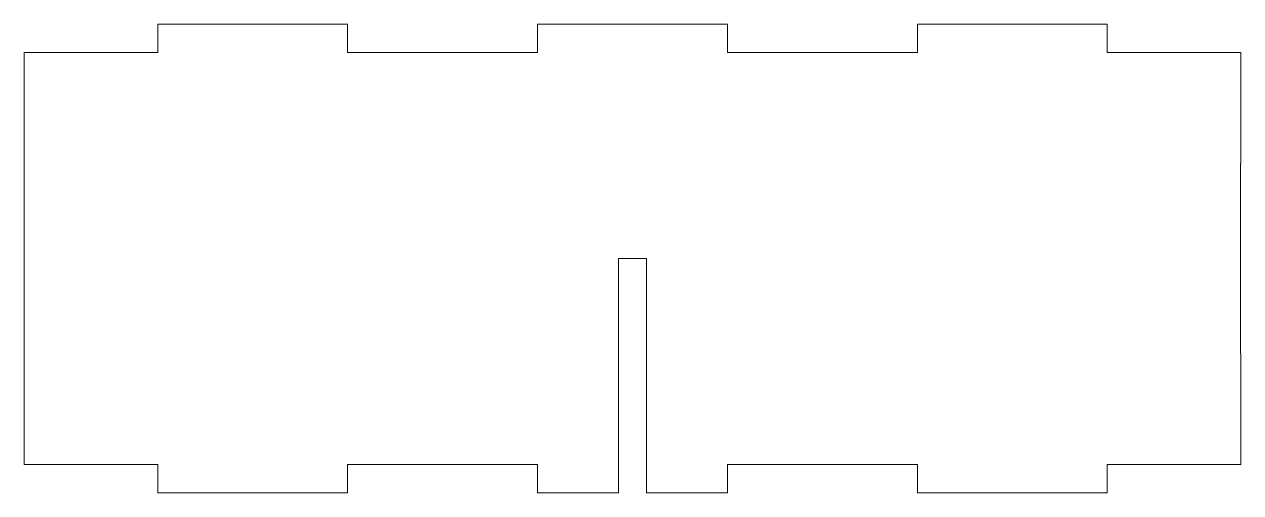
# Model space of a CAD drawing. Header units: inches. Extents: x 171 to 430, y -263 to -163.
import ezdxf

# ---------------------------------------------------------------- set-up
doc = ezdxf.new("R2010")
doc.units = ezdxf.units.IN
doc.header["$MEASUREMENT"] = 0
doc.layers.add('Layer 1', color=7, linetype='Continuous')

msp = doc.modelspace()

# ---------------------------------------------------------------- linework, layer by layer
at = {"layer": 'Layer 1', "lineweight": 0}
msp.add_open_spline([(303.3, -263.08), (303.3, -263.08), (303.3, -213.08), (303.3, -213.08), (303.3, -213.08), (297.3, -213.08), (297.3, -213.08), (297.3, -213.08), (297.3, -263.08), (297.3, -263.08), (297.3, -263.08), (280.05, -263.08), (280.05, -263.08), (280.05, -263.08), (280.05, -257.08), (280.05, -257.08), (280.05, -257.08), (239.55, -257.08), (239.55, -257.08), (239.55, -257.08), (239.55, -263.08), (239.55, -263.08), (239.55, -263.08), (199.05, -263.08), (199.05, -263.08), (199.05, -263.08), (199.05, -257.08), (199.05, -257.08), (199.05, -257.08), (170.59, -257.08), (170.59, -257.08), (170.59, -257.08), (170.59, -233.33), (170.59, -233.33), (170.59, -233.33), (170.59, -233.33), (170.59, -233.33), (170.59, -233.33), (170.59, -192.83), (170.59, -192.83), (170.59, -192.83), (170.59, -192.83), (170.59, -192.83), (170.59, -192.83), (170.59, -169.08), (170.59, -169.08), (170.59, -169.08), (199.05, -169.08), (199.05, -169.08), (199.05, -169.08), (199.05, -163.08), (199.05, -163.08), (199.05, -163.08), (239.55, -163.08), (239.55, -163.08), (239.55, -163.08), (239.55, -169.08), (239.55, -169.08), (239.55, -169.08), (280.05, -169.08), (280.05, -169.08), (280.05, -169.08), (280.05, -163.08), (280.05, -163.08), (280.05, -163.08), (320.55, -163.08), (320.55, -163.08), (320.55, -163.08), (320.55, -169.08), (320.55, -169.08), (320.55, -169.08), (361.05, -169.08), (361.05, -169.08), (361.05, -169.08), (361.05, -163.08), (361.05, -163.08), (361.05, -163.08), (401.55, -163.08), (401.55, -163.08), (401.55, -163.08), (401.55, -169.08), (401.55, -169.08), (401.55, -169.08), (430.01, -169.08), (430.01, -169.08), (430.01, -169.08), (430.01, -192.83), (430.01, -192.83), (430.01, -192.83), (430, -192.83), (430, -192.83), (430, -192.83), (430, -233.33), (430, -233.33), (430, -233.33), (430.01, -233.33), (430.01, -233.33), (430.01, -233.33), (430.01, -257.08), (430.01, -257.08), (430.01, -257.08), (401.55, -257.08), (401.55, -257.08), (401.55, -257.08), (401.55, -263.08), (401.55, -263.08), (401.55, -263.08), (361.05, -263.08), (361.05, -263.08), (361.05, -263.08), (361.05, -257.08), (361.05, -257.08), (361.05, -257.08), (320.55, -257.08), (320.55, -257.08), (320.55, -257.08), (320.55, -263.08), (320.55, -263.08), (320.55, -263.08), (303.3, -263.08), (303.3, -263.08)], degree=3, knots=[0, 0, 0, 0, 1, 1, 1, 2, 2, 2, 3, 3, 3, 4, 4, 4, 5, 5, 5, 6, 6, 6, 7, 7, 7, 8, 8, 8, 9, 9, 9, 10, 10, 10, 11, 11, 11, 12, 12, 12, 13, 13, 13, 14, 14, 14, 15, 15, 15, 16, 16, 16, 17, 17, 17, 18, 18, 18, 19, 19, 19, 20, 20, 20, 21, 21, 21, 22, 22, 22, 23, 23, 23, 24, 24, 24, 25, 25, 25, 26, 26, 26, 27, 27, 27, 28, 28, 28, 29, 29, 29, 30, 30, 30, 31, 31, 31, 32, 32, 32, 33, 33, 33, 34, 34, 34, 35, 35, 35, 36, 36, 36, 37, 37, 37, 38, 38, 38, 39, 39, 39, 40, 40, 40, 40], dxfattribs=at)

doc.saveas('drawing.dxf')
